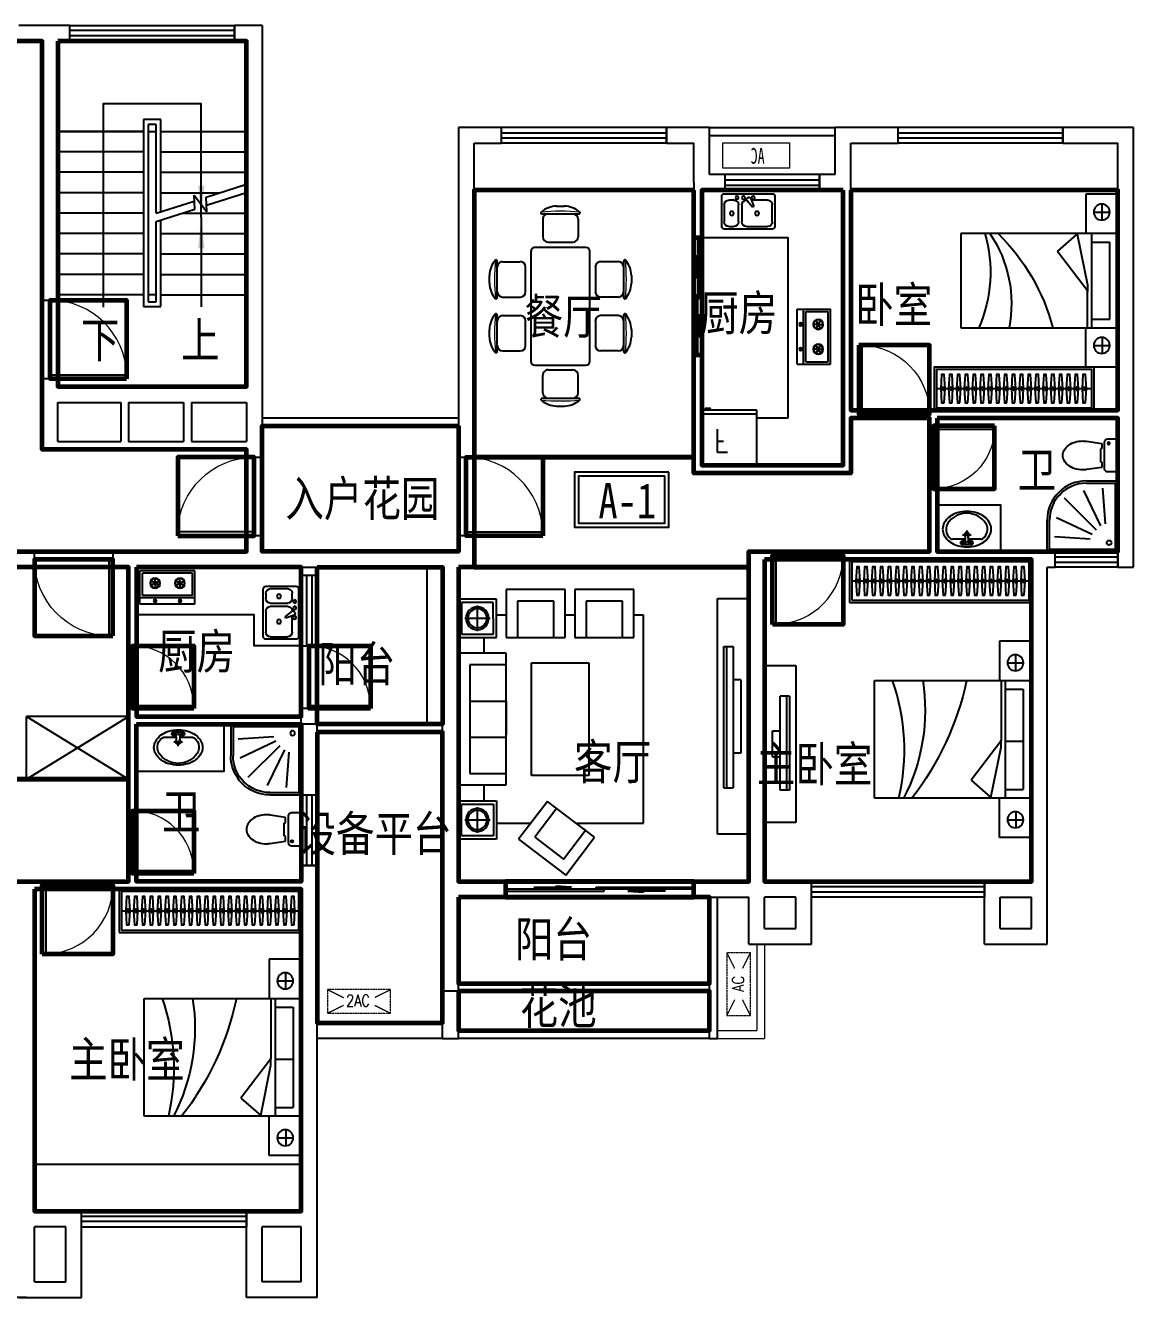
# Model space of a CAD drawing. Extents: x 4814447 to 4843647, y -954808 to -938608.
# Drawn here: x 4829533 to 4843647, y -954808 to -938608 of the extents above; entities that cross this region are included whole.
import ezdxf

# ---------------------------------------------------------------- set-up
doc = ezdxf.new("R2010")
doc.units = 0
doc.header["$MEASUREMENT"] = 0
doc.linetypes.add('DASH', pattern=[0.35, 0.25, -0.1])
doc.linetypes.add('HIDDEN', pattern=[0.375, 0.25, -0.125])
doc.layers.get('0').update_dxf_attribs({"linetype": 'CONTINUOUS'})
for name, color, linetype in [('BALCONY', 153, 'CONTINUOUS'), ('F1', 8, 'CONTINUOUS'), ('FURNITURE', 8, 'CONTINUOUS'), ('Furniture(家具)', 8, 'CONTINUOUS'), ('LINE', 21, 'CONTINUOUS'), ('LVTRY', 187, 'CONTINUOUS'), ('RAIL', 163, 'CONTINUOUS'), ('STAIR', 3, 'CONTINUOUS'), ('TEXT_文字_', 7, 'CONTINUOUS'), ('WALL', 2, 'CONTINUOUS'), ('wc', 8, 'CONTINUOUS'), ('WINDOW', 4, 'CONTINUOUS'), ('户型编号', 7, 'CONTINUOUS')]:
    doc.layers.add(name, color=color, linetype=linetype)
for name, color, linetype, lineweight in [('GT_卧室', 1, 'CONTINUOUS', 60), ('GT_卫生间', 5, 'CONTINUOUS', 60), ('GT_厨房', 4, 'CONTINUOUS', 60), ('GT_客厅', 2, 'CONTINUOUS', 60), ('GT_楼梯', 130, 'CONTINUOUS', 60), ('GT_花园', 74, 'CONTINUOUS', 60), ('GT_过道', 30, 'CONTINUOUS', 60), ('GT_门', 245, 'CONTINUOUS', 60), ('GT_阳台', 6, 'CONTINUOUS', 60), ('GT_餐厅', 3, 'CONTINUOUS', 60), ('K_EQUPMENT_W', 6, 'CONTINUOUS', 9)]:
    doc.layers.add(name, color=color, linetype=linetype, lineweight=lineweight)
doc.styles.add('_HZTXT', font='txt.shx', dxfattribs={"width": 0.8, "bigfont": 'HZTXT.shx'})
doc.styles.add('_ZBHZ', font='simhei.ttf', dxfattribs={"width": 0.8})

# ---------------------------------------------------------------- blocks, each defined once
blk = doc.blocks.new('_ARROW')
blk.add_solid([(0, 0), (-1, 0.1), (-1, -0.1)])
blk = doc.blocks.new('$PLAN$00001563')
for p, q in [((1250, 0), (-1250, 0)), ((-1250, 0), (-1250, -409)), ((-750, 0), (-750, -2000)), ((750, -2000), (750, 0)), ((1250, 0), (1250, -409)), ((-1023, -305), (-1023, -102)), ((639, -104), (-639, -104)), ((-639, -333), (-639, -104)), ((-22, -333), (-22, -104)), ((639, -333), (639, -104)), ((975, -305), (975, -102)), ((-920, -199), (-1125, -199)), ((873, -199), (1077, -199)), ((-1250, -409), (-750, -409)), ((750, -333), (-750, -333)), ((-740, -516), (-98, -388)), ((-18, -388), (-521, -770)), ((-98, -388), (-11, -388)), ((750, -388), (-18, -388)), ((1250, -409), (750, -409)), ((-521, -770), (-740, -516)), ((-750, -2000), (750, -2000))]:
    blk.add_line(p, q)
for centre in [(-1023, -205), (975, -205)]:
    blk.add_circle(centre, 102)
for centre, radius, start, end in [((1524, -4452), 3707, 102.0578, 127.8384), ((368, -3767), 2412, 80.8909, 117.5798), ((-135, -4317), 2694, 70.8175, 103.1624)]:
    blk.add_arc(centre, radius, start, end)
blk = doc.blocks.new('淋浴2')
for p, q in [((-900, -400), (-900, 0)), ((0, 0), (-900, 0)), ((0, -900), (0, 0)), ((-870, -400), (-870, -30)), ((-30, -30), (-870, -30)), ((-353, -159), (-805, -193)), ((-30, -870), (-30, -30)), ((-326, -216), (-778, -435)), ((-274, -273), (-679, -680)), ((-216, -326), (-431, -780)), ((-158, -352), (-189, -805)), ((-30, -870), (-400, -870)), ((0, -900), (-400, -900))]:
    blk.add_line(p, q)
blk.add_circle((-112, -112), 30)
for radius in [500, 470]:
    blk.add_arc((-400, -400), radius, 180, 270)
blk = doc.blocks.new('*U28')
for p, q in [((128, 210), (0, 210)), ((0, 210), (0, -210)), ((168, -170), (168, 170)), ((400, 181), (202, 152)), ((202, 152), (202, 90)), ((202, 90), (220, 82)), ((220, 82), (220, -80)), ((220, -80), (202, -85)), ((202, -85), (202, -152)), ((202, -152), (398, -181)), ((0, -210), (128, -210))]:
    blk.add_line(p, q)
blk.add_circle((118, 154), 14.5)
for centre, radius, start, end in [((128, 170), 40, 360, 90), ((446, -168), 352, 90.2924, 97.7689), ((446, -168), 352, 73.6387, 90.2924), ((470, -85), 266, 54.4566, 73.6387), ((508, -33), 201, 30.1295, 54.4566), ((565, 1), 135, 0.2924, 30.1295), ((565, 1), 135, 330.4554, 0.2924), ((469, 85), 266, 286.9462, 306.1283), ((507, 33), 201, 306.1283, 330.4554), ((128, -170), 40, 270, 360), ((444, 168), 352, 262.5124, 270.2924), ((444, 168), 352, 270.2924, 286.9462)]:
    blk.add_arc(centre, radius, start, end)
blk = doc.blocks.new('$PLAN$00002341')
for p, q in [((-52, 163), (56, 163)), ((-179, 92), (-17, 92)), ((-14, 36), (-54, 36)), ((-52, 110), (-20, 110)), ((-22, 144), (-17, 46)), ((2, -20), (2, 27)), ((58, 36), (18, 36)), ((21, 46), (26, 144)), ((21, 92), (183, 92)), ((24, 110), (56, 110))]:
    blk.add_line(p, q)
for centre, radius in [((-52, 137), 19.4), ((-52, 137), 12.6), ((56, 137), 19.4), ((56, 137), 12.6)]:
    blk.add_circle(centre, radius)
for centre, radius, start, end in [((-30, -139), 323, 106.7409, 125.9862), ((0, -237), 426, 90, 106.7409), ((-52, 137), 26.5, 90, 270), ((0, -237), 426, 73.2591, 90), ((56, 137), 26.5, 270, 90), ((30, -139), 323, 54.0138, 73.2591), ((-144, -37), 166, 150.2994, 180), ((-75, -77), 246, 125.9862, 150.2994), ((-114, -35), 148, 125.2171, 225.4044), ((-179, 57), 35.1, 90, 125.2171), ((2, 36), 30.9, 129.8713, 50.1287), ((2, 126), 29.9, 37.4402, 142.5598), ((2, 46), 19.1, 180, 0), ((2, 36), 19.3, 163.9274, 16.0726), ((183, 57), 35.1, 54.7829, 90), ((118, -35), 148, 314.5956, 54.7829), ((75, -77), 246, 29.7006, 54.0138), ((144, -37), 166, 0, 29.7006), ((-144, -37), 166, 180, 209.7006), ((-75, 3), 246, 209.7006, 234.0138), ((6, 59), 300, 221.743, 269.243), ((-2, 59), 300, 270.757, 318.257), ((75, 3), 246, 305.9862, 330.2994), ((144, -37), 166, 330.2994, 0), ((-30, 65), 323, 234.0138, 253.2591), ((0, 164), 426, 253.2591, 270), ((0, 164), 426, 270, 286.7409), ((30, 65), 323, 286.7409, 305.9862)]:
    blk.add_arc(centre, radius, start, end)
for p in [(2, 126, 0), (2, 36, 0)]:
    blk.add_point(p)
blk = doc.blocks.new('A$C20217E62')
at = {"layer": 'F1'}
for p, q in [((0, 419), (0, 31)), ((644, 450), (31, 450)), ((92, 368), (298, 368)), ((306, 391), (267, 287)), ((285, 277), (355, 363)), ((335, 402), (350, 393)), ((522, 368), (583, 368)), ((675, 31), (675, 419)), ((31, 92), (31, 307)), ((267, 287), (285, 277)), ((419, 307), (419, 92)), ((460, 92), (460, 307)), ((644, 307), (644, 92)), ((31, 0), (644, 0)), ((358, 31), (92, 31)), ((583, 31), (522, 31))]:
    blk.add_line(p, q, dxfattribs=at)
for centre, radius in [((276, 399), 20.5), ((399, 399), 20.5), ((481, 399), 20.5), ((225, 199), 25.6), ((547, 199), 25.6)]:
    blk.add_circle(centre, radius, dxfattribs=at)
for centre, radius, start, end in [((31, 419), 30.7, 90, 180), ((92, 307), 61.4, 90, 180), ((325, 384), 20.5, 60, 159.4623), ((340, 376), 20.5, 320.5377, 60), ((358, 307), 61.4, 360, 90), ((522, 307), 61.4, 90, 180), ((583, 307), 61.4, 360, 90), ((644, 419), 30.7, 360, 90), ((31, 31), 30.7, 180, 270), ((92, 92), 61.4, 180, 270), ((358, 92), 61.4, 270, 360), ((522, 92), 61.4, 180, 270), ((583, 92), 61.4, 270, 360), ((644, 31), 30.7, 270, 360)]:
    blk.add_arc(centre, radius, start, end, dxfattribs=at)
blk = doc.blocks.new('A$C70047E59')
at = {"layer": 'wc'}
for p, q in [((0, 700), (0, 0)), ((0, 700), (424, 700)), ((80, 700), (80, 0)), ((110, 670), (110, 30)), ((110, 670), (394, 670)), ((394, 670), (394, 30)), ((424, 700), (424, 0)), ((249, 508), (196, 508)), ((258, 524), (232, 570)), ((258, 491), (232, 445)), ((277, 524), (304, 570)), ((277, 491), (304, 445)), ((287, 508), (340, 508)), ((249, 192), (196, 192)), ((258, 209), (232, 255)), ((258, 176), (232, 130)), ((277, 209), (304, 255)), ((277, 176), (304, 130)), ((287, 192), (340, 192)), ((0, 0), (424, 0)), ((110, 30), (394, 30))]:
    blk.add_line(p, q, dxfattribs=at)
for centre, radius in [((44, 508), 18.8), ((44, 508), 13.8), ((268, 508), 63.8), ((268, 508), 58.8), ((268, 508), 18.8), ((268, 508), 13.8), ((44, 192), 18.8), ((44, 192), 13.8), ((268, 192), 63.8), ((268, 192), 58.8), ((268, 192), 18.8), ((268, 192), 13.8)]:
    blk.add_circle(centre, radius, dxfattribs=at)
blk = doc.blocks.new('HYU')
for p, q in [((137720, -185365), (137332, -185874)), ((138351, -185846), (137720, -185365)), ((137749, -185581), (137454, -185967)), ((138136, -185875), (137749, -185581)), ((137963, -186355), (138351, -185846)), ((137332, -185874), (137963, -186355)), ((137454, -185967), (137479, -185986)), ((137841, -186262), (138136, -185875)), ((138520, -186574), (138520, -188340)), ((139159, -186574), (138520, -186574)), ((139160, -188340), (139159, -186574)), ((139006, -186728), (138520, -186728)), ((139006, -188186), (139006, -186728)), ((138520, -187700), (138520, -187245)), ((138520, -188186), (139006, -188186)), ((138520, -188340), (139160, -188340)), ((137599, -188553), (136806, -188553)), ((136806, -188553), (136806, -189193)), ((136959, -188553), (136959, -189039)), ((137445, -188553), (137415, -188553)), ((137445, -189039), (137445, -188553)), ((137599, -189193), (137599, -188553)), ((138520, -188553), (137727, -188553)), ((137727, -188553), (137727, -189193)), ((137880, -188553), (137880, -189039)), ((138366, -188553), (138336, -188553)), ((138366, -189039), (138366, -188553)), ((138520, -189193), (138520, -188553)), ((136959, -189039), (137445, -189039)), ((137880, -189039), (138366, -189039)), ((136806, -189193), (137599, -189193)), ((137727, -189193), (138520, -189193))]:
    blk.add_line(p, q)
at = {"linetype": 'ByBlock'}
for p, q in [((138648, -185849), (139159, -185849)), ((138648, -186361), (138648, -185849)), ((139159, -185849), (139159, -186361)), ((138690, -185892), (139117, -185892)), ((138690, -186318), (138690, -185892)), ((138904, -185935), (138904, -186276)), ((139117, -185892), (139117, -186318)), ((136678, -186063), (136678, -188852)), ((137579, -186063), (136678, -186063)), ((138648, -186063), (138185, -186064)), ((139074, -186105), (138733, -186105)), ((139159, -186361), (138648, -186361)), ((139117, -186318), (138690, -186318)), ((138818, -186574), (138818, -186361)), ((137411, -186702), (138179, -186702)), ((137411, -188212), (137411, -186702)), ((138179, -186702), (138179, -188212)), ((139006, -187214), (138520, -187214)), ((139006, -187700), (138520, -187700)), ((138179, -188212), (137411, -188212)), ((138818, -188553), (138818, -188340)), ((138648, -188553), (138648, -189065)), ((139160, -188553), (138648, -188553)), ((138690, -188596), (138691, -189022)), ((139117, -188596), (138690, -188596)), ((139117, -189022), (139117, -188596)), ((139160, -189065), (139160, -188553)), ((138904, -188638), (138904, -188979)), ((136678, -188852), (136806, -188852)), ((137599, -188852), (137727, -188852)), ((138520, -188851), (138648, -188851)), ((139074, -188809), (138733, -188809)), ((138648, -189065), (139160, -189065)), ((138691, -189022), (139117, -189022))]:
    blk.add_line(p, q, dxfattribs=at)
at = {"linetype": 'ByBlock', "extrusion": (0, 0, -1)}
for centre, major_axis, start_param, end_param in [((138904, -186105), (-10, 153), -1.508582, 4.774603), ((138904, -186105), (-14, 127), -1.464910568844046, 4.818274738335539), ((138904, -188809), (-16, 153), -1.464919, 4.818266), ((138904, -188809), (-13, 127), -1.465821, 4.817364)]:
    blk.add_ellipse(centre, major_axis=major_axis, ratio=1, start_param=start_param, end_param=end_param, dxfattribs=at)
blk = doc.blocks.new('A$C4D107291')
for p, q in [((0, 0), (0, 2200)), ((0, 2200), (409, 2200)), ((409, 2200), (409, 1700)), ((305, 1973), (102, 1973)), ((199, 1871), (199, 2075)), ((0, 1700), (2000, 1700)), ((333, 500), (333, 1700)), ((516, 1690), (388, 1048)), ((770, 1471), (516, 1690)), ((2000, 1700), (2000, 500)), ((104, 611), (104, 1590)), ((333, 1590), (104, 1590)), ((388, 968), (770, 1471)), ((388, 1048), (388, 961)), ((388, 500), (388, 968)), ((2000, 500), (0, 500)), ((333, 611), (104, 611)), ((409, 0), (409, 500)), ((199, 378), (199, 173)), ((305, 275), (102, 275)), ((0, 0), (409, 0))]:
    blk.add_line(p, q)
for centre in [(205, 1973), (205, 275)]:
    blk.add_circle(centre, 102)
for centre, radius, start, end in [((3363, -172), 2623, 134.4837, 165.1561), ((2942, 808), 1587, 145.8422, 191.1759), ((3368, 1207), 1745, 163.6318, 203.8909)]:
    blk.add_arc(centre, radius, start, end)
blk = doc.blocks.new('空调室外机2')
at = {"ltscale": 0.5}
blk.add_lwpolyline([(0, 0), (850, 0), (850, 320), (0, 320)], close=True, dxfattribs=at)
at = {"ltscale": 0.5, "style": '_ZBHZ', "width": 0.65}
blk.add_text('AC', height=200, dxfattribs=at).set_placement((319, 55))
blk = doc.blocks.new('*U27')
for p, q in [((-300, 0), (-300, -700)), ((400, 0), (-300, 0)), ((400, 0), (400, -700)), ((30, -162), (-98, -162)), ((-98, -162), (-98, -457)), ((-21, -303), (-98, -303)), ((400, -650), (-300, -650)), ((400, -700), (-300, -700)), ((-258, -700), (-258, -720)), ((-187, -720), (-258, -720)), ((-187, -700), (-187, -720))]:
    blk.add_line(p, q)
blk = doc.blocks.new('ewrew')
at = {"layer": 'FURNITURE'}
for p, q in [((-52631, 97939), (-53031, 97939)), ((-53031, 97939), (-53031, 94936)), ((-52631, 94936), (-52631, 97939)), ((-52748, 97329), (-52748, 95526)), ((-53031, 94936), (-52631, 94936))]:
    blk.add_line(p, q, dxfattribs=at)
at = {"layer": 'FURNITURE', "ltscale": 30}
for p, q in [((-52713, 97329), (-52833, 97329)), ((-52833, 97328), (-52833, 95526)), ((-52713, 95526), (-52713, 97329)), ((-52931, 96904), (-52931, 95971)), ((-52931, 96904), (-52833, 96904)), ((-52931, 95971), (-52833, 95971)), ((-52713, 95526), (-52833, 95526))]:
    blk.add_line(p, q, dxfattribs=at)
blk = doc.blocks.new('jj2')
at = {"ltscale": 0.5}
for p, q in [((62, 1304), (-37, 1304)), ((243, 1204), (-217, 1204)), ((-212, 1136), (-212, 911)), ((238, 1136), (238, 911)), ((170, 844), (-145, 844)), ((-362, 734), (-362, -666)), ((338, 784), (-312, 784)), ((388, -666), (388, 734)), ((-792, 148), (-792, 608)), ((-724, 603), (-499, 603)), ((-432, 220), (-432, 535)), ((457, 535), (457, 220)), ((749, 603), (524, 603)), ((817, 608), (817, 148)), ((-892, 328), (-892, 427)), ((917, 427), (917, 328)), ((-724, 153), (-499, 153)), ((749, 153), (524, 153)), ((-792, -539), (-792, -79)), ((-724, -84), (-499, -84)), ((-432, -467), (-432, -152)), ((457, -152), (457, -467)), ((749, -84), (524, -84)), ((817, -79), (817, -539)), ((-892, -359), (-892, -260)), ((917, -260), (917, -359)), ((-724, -534), (-499, -534)), ((749, -534), (524, -534)), ((-312, -716), (338, -716)), ((170, -782), (-145, -782)), ((-212, -1075), (-212, -850)), ((238, -1075), (238, -850)), ((243, -1142), (-217, -1142)), ((62, -1242), (-37, -1242))]:
    blk.add_line(p, q, dxfattribs=at)
for centre, radius, start, end in [((-27, 988), 316, 91.7651, 130.7265), ((52, 988), 316, 49.2735, 88.2349), ((-227, 1220), 10, 130.7265, 202.67), ((-217, 1224), 20, 202.67, 270), ((-145, 1136), 67.5, 90, 180), ((170, 1136), 67.5, 0, 90), ((243, 1224), 20, 270, 337.33), ((252, 1220), 10, 337.33, 49.2735), ((-145, 911), 67.5, 180, 270), ((170, 911), 67.5, 270, 0), ((-312, 734), 50, 90, 180), ((338, 734), 50, 0, 90), ((-576, 417), 316, 139.2735, 178.2349), ((-808, 617), 10, 67.33, 139.2735), ((-812, 608), 20, 0, 67.33), ((-724, 535), 67.5, 90, 180), ((-499, 535), 67.5, 0, 90), ((524, 535), 67.5, 90, 180), ((749, 535), 67.5, 0, 90), ((837, 608), 20, 112.67, 180), ((833, 617), 10, 40.7265, 112.67), ((601, 417), 316, 1.7651, 40.7265), ((-576, 338), 316, 181.7651, 220.7265), ((601, 338), 316, 319.2735, 358.2349), ((-724, 220), 67.5, 180, 270), ((-499, 220), 67.5, 270, 0), ((524, 220), 67.5, 180, 270), ((749, 220), 67.5, 270, 0), ((-808, 138), 10, 220.7265, 292.67), ((-812, 148), 20, 292.67, 0), ((837, 148), 20, 180, 247.33), ((833, 138), 10, 247.33, 319.2735), ((-576, -269), 316, 139.2735, 178.2349), ((-808, -70), 10, 67.33, 139.2735), ((-812, -79), 20, 0, 67.33), ((-724, -152), 67.5, 90, 180), ((-499, -152), 67.5, 0, 90), ((524, -152), 67.5, 90, 180), ((749, -152), 67.5, 0, 90), ((837, -79), 20, 112.67, 180), ((833, -70), 10, 40.7265, 112.67), ((601, -269), 316, 1.7651, 40.7265), ((-576, -349), 316, 181.7651, 220.7265), ((-724, -467), 67.5, 180, 270), ((-499, -467), 67.5, 270, 0), ((524, -467), 67.5, 180, 270), ((749, -467), 67.5, 270, 0), ((601, -349), 316, 319.2735, 358.2349), ((-808, -549), 10, 220.7265, 292.67), ((-812, -539), 20, 292.67, 0), ((837, -539), 20, 180, 247.33), ((833, -549), 10, 247.33, 319.2735), ((-312, -666), 50, 180, 270), ((-145, -850), 67.5, 90, 180), ((170, -850), 67.5, 0, 90), ((338, -666), 50, 270, 0), ((-145, -1075), 67.5, 180, 270), ((170, -1075), 67.5, 270, 0), ((-227, -1158), 10, 157.33, 229.2735), ((-217, -1162), 20, 90, 157.33), ((-27, -927), 316, 229.2735, 268.2349), ((52, -927), 316, 271.7651, 310.7265), ((243, -1162), 20, 22.67, 90), ((252, -1158), 10, 310.7265, 22.67)]:
    blk.add_arc(centre, radius, start, end, dxfattribs=at)
at = {"lineweight": 13, "ltscale": 0.5}
for centre, start, end in [((13, -1474), 84.8023, 95.1977), ((1886, 378), 174.8023, 185.1977), ((-1861, 378), 354.8023, 5.1977), ((1886, -309), 174.8023, 185.1977), ((-1861, -309), 354.8023, 5.1977), ((13, 1536), 264.8023, 275.1977)]:
    blk.add_arc(centre, 2713, start, end, dxfattribs=at)
blk = doc.blocks.new('*U23')
blk.add_line((-970, -275), (1008, -275))
for points in [[(-1000, 0), (1038, 0), (1038, -550), (-1000, -550)], [(-970, -30), (1008, -30), (1008, -520), (-970, -520)]]:
    blk.add_lwpolyline(points, close=True)
at = {"elevation": 0}
for points in [[(-874, -95), (-862, -275), (-874, -455), (-906, -455), (-918, -275), (-906, -95)], [(-774, -95), (-762, -275), (-774, -455), (-806, -455), (-818, -275), (-806, -95)], [(-674, -95), (-662, -275), (-674, -455), (-706, -455), (-718, -275), (-706, -95)], [(-574, -95), (-562, -275), (-574, -455), (-606, -455), (-618, -275), (-606, -95)], [(-474, -95), (-462, -275), (-474, -455), (-506, -455), (-518, -275), (-506, -95)], [(-374, -95), (-362, -275), (-374, -455), (-406, -455), (-418, -275), (-406, -95)], [(-274, -95), (-262, -275), (-274, -455), (-306, -455), (-318, -275), (-306, -95)], [(-174, -95), (-162, -275), (-174, -455), (-206, -455), (-218, -275), (-206, -95)], [(-74, -95), (-62, -275), (-74, -455), (-106, -455), (-118, -275), (-106, -95)], [(26, -95), (38, -275), (26, -455), (-6, -455), (-18, -275), (-6, -95)], [(126, -95), (138, -275), (126, -455), (94, -455), (82, -275), (94, -95)], [(226, -95), (238, -275), (226, -455), (194, -455), (182, -275), (194, -95)], [(326, -95), (338, -275), (326, -455), (294, -455), (282, -275), (294, -95)], [(426, -95), (438, -275), (426, -455), (394, -455), (382, -275), (394, -95)], [(526, -95), (538, -275), (526, -455), (494, -455), (482, -275), (494, -95)], [(626, -95), (638, -275), (626, -455), (594, -455), (582, -275), (594, -95)], [(726, -95), (738, -275), (726, -455), (694, -455), (682, -275), (694, -95)], [(826, -95), (838, -275), (826, -455), (794, -455), (782, -275), (794, -95)], [(926, -95), (938, -275), (926, -455), (894, -455), (882, -275), (894, -95)]]:
    blk.add_lwpolyline(points, close=True, dxfattribs=at)
at = {"ltscale": 15, "elevation": 0}
for points in [[(-894, -255), (-886, -255), (-886, -295), (-894, -295)], [(-794, -255), (-786, -255), (-786, -295), (-794, -295)], [(-694, -255), (-686, -255), (-686, -295), (-694, -295)], [(-594, -255), (-586, -255), (-586, -295), (-594, -295)], [(-494, -255), (-486, -255), (-486, -295), (-494, -295)], [(-394, -255), (-386, -255), (-386, -295), (-394, -295)], [(-294, -255), (-286, -255), (-286, -295), (-294, -295)], [(-194, -255), (-186, -255), (-186, -295), (-194, -295)], [(-94, -255), (-86, -255), (-86, -295), (-94, -295)], [(6, -255), (14, -255), (14, -295), (6, -295)], [(106, -255), (114, -255), (114, -295), (106, -295)], [(206, -255), (214, -255), (214, -295), (206, -295)], [(306, -255), (314, -255), (314, -295), (306, -295)], [(406, -255), (414, -255), (414, -295), (406, -295)], [(506, -255), (514, -255), (514, -295), (506, -295)], [(606, -255), (614, -255), (614, -295), (606, -295)], [(706, -255), (714, -255), (714, -295), (706, -295)], [(806, -255), (814, -255), (814, -295), (806, -295)], [(906, -255), (914, -255), (914, -295), (906, -295)]]:
    blk.add_lwpolyline(points, close=True, dxfattribs=at)
blk = doc.blocks.new('*U24')
blk.add_line((-970, -275), (1289, -275))
for points in [[(-1000, 0), (1319, 0), (1319, -550), (-1000, -550)], [(-970, -30), (1289, -30), (1289, -520), (-970, -520)]]:
    blk.add_lwpolyline(points, close=True)
at = {"elevation": 0}
for points in [[(-874, -95), (-862, -275), (-874, -455), (-906, -455), (-918, -275), (-906, -95)], [(-774, -95), (-762, -275), (-774, -455), (-806, -455), (-818, -275), (-806, -95)], [(-674, -95), (-662, -275), (-674, -455), (-706, -455), (-718, -275), (-706, -95)], [(-574, -95), (-562, -275), (-574, -455), (-606, -455), (-618, -275), (-606, -95)], [(-474, -95), (-462, -275), (-474, -455), (-506, -455), (-518, -275), (-506, -95)], [(-374, -95), (-362, -275), (-374, -455), (-406, -455), (-418, -275), (-406, -95)], [(-274, -95), (-262, -275), (-274, -455), (-306, -455), (-318, -275), (-306, -95)], [(-174, -95), (-162, -275), (-174, -455), (-206, -455), (-218, -275), (-206, -95)], [(-74, -95), (-62, -275), (-74, -455), (-106, -455), (-118, -275), (-106, -95)], [(26, -95), (38, -275), (26, -455), (-6, -455), (-18, -275), (-6, -95)], [(126, -95), (138, -275), (126, -455), (94, -455), (82, -275), (94, -95)], [(226, -95), (238, -275), (226, -455), (194, -455), (182, -275), (194, -95)], [(326, -95), (338, -275), (326, -455), (294, -455), (282, -275), (294, -95)], [(426, -95), (438, -275), (426, -455), (394, -455), (382, -275), (394, -95)], [(526, -95), (538, -275), (526, -455), (494, -455), (482, -275), (494, -95)], [(626, -95), (638, -275), (626, -455), (594, -455), (582, -275), (594, -95)], [(726, -95), (738, -275), (726, -455), (694, -455), (682, -275), (694, -95)], [(826, -95), (838, -275), (826, -455), (794, -455), (782, -275), (794, -95)], [(926, -95), (938, -275), (926, -455), (894, -455), (882, -275), (894, -95)], [(1026, -95), (1038, -275), (1026, -455), (994, -455), (982, -275), (994, -95)], [(1126, -95), (1138, -275), (1126, -455), (1094, -455), (1082, -275), (1094, -95)], [(1226, -95), (1238, -275), (1226, -455), (1194, -455), (1182, -275), (1194, -95)]]:
    blk.add_lwpolyline(points, close=True, dxfattribs=at)
at = {"ltscale": 15, "elevation": 0}
for points in [[(-894, -255), (-886, -255), (-886, -295), (-894, -295)], [(-794, -255), (-786, -255), (-786, -295), (-794, -295)], [(-694, -255), (-686, -255), (-686, -295), (-694, -295)], [(-594, -255), (-586, -255), (-586, -295), (-594, -295)], [(-494, -255), (-486, -255), (-486, -295), (-494, -295)], [(-394, -255), (-386, -255), (-386, -295), (-394, -295)], [(-294, -255), (-286, -255), (-286, -295), (-294, -295)], [(-194, -255), (-186, -255), (-186, -295), (-194, -295)], [(-94, -255), (-86, -255), (-86, -295), (-94, -295)], [(6, -255), (14, -255), (14, -295), (6, -295)], [(106, -255), (114, -255), (114, -295), (106, -295)], [(206, -255), (214, -255), (214, -295), (206, -295)], [(306, -255), (314, -255), (314, -295), (306, -295)], [(406, -255), (414, -255), (414, -295), (406, -295)], [(506, -255), (514, -255), (514, -295), (506, -295)], [(606, -255), (614, -255), (614, -295), (606, -295)], [(706, -255), (714, -255), (714, -295), (706, -295)], [(806, -255), (814, -255), (814, -295), (806, -295)], [(906, -255), (914, -255), (914, -295), (906, -295)], [(1006, -255), (1014, -255), (1014, -295), (1006, -295)], [(1106, -255), (1114, -255), (1114, -295), (1106, -295)], [(1206, -255), (1214, -255), (1214, -295), (1206, -295)]]:
    blk.add_lwpolyline(points, close=True, dxfattribs=at)
blk = doc.blocks.new('电视2')
at = {"layer": 'Furniture(家具)'}
for p, q in [((0, -400), (0, 0)), ((0, 0), (2000, 0)), ((1590, -116), (390, -116)), ((2000, 0), (2000, -400)), ((2000, -400), (0, -400))]:
    blk.add_line(p, q, dxfattribs=at)
at = {"layer": 'Furniture(家具)', "ltscale": 30}
for p, q in [((390, -82), (390, -202)), ((390, -82), (1590, -82)), ((1590, -82), (1590, -202)), ((1590, -202), (390, -202)), ((835, -300), (835, -202)), ((1165, -300), (835, -300)), ((1165, -300), (1165, -202))]:
    blk.add_line(p, q, dxfattribs=at)
blk = doc.blocks.new('A$C6669005D')
at = {"layer": 'K_EQUPMENT_W', "linetype": 'HIDDEN'}
for p, q in [((235, 89, 0), (402, 237, 0)), ((-370, 30, 0), (-151, -15, 0)), ((-293, -260, 0), (-125, -111, 0)), ((261, -8, 0), (480, -53, 0))]:
    blk.add_line(p, q, dxfattribs=at)
at = {"layer": 'K_EQUPMENT_W', "linetype": 'DASH', "extrusion": (-4.96878e-09, 3.63316e-09, 1)}
blk.add_lwpolyline([(402, 237), (480, -53), (-293, -260), (-370, 30)], close=True, dxfattribs=at)
at = {"layer": 'K_EQUPMENT_W', "style": '_HZTXT', "text_generation_flag": 4, "width": 0.8}
blk.add_text('AC', height=150, rotation=14.9223, dxfattribs=at).set_placement((-54, 28, 0))
blk = doc.blocks.new('A$C31923FBC')
at = {"layer": 'K_EQUPMENT_W', "linetype": 'HIDDEN'}
for p, q in [((0, 300), (200, 200, 0)), ((600, 200, 0), (800, 300, 0)), ((0, 0), (200, 100, 0)), ((600, 100, 0), (800, 0, 0))]:
    blk.add_line(p, q, dxfattribs=at)
at = {"layer": 'K_EQUPMENT_W', "linetype": 'DASH'}
blk.add_lwpolyline([(800, 0), (800, 300), (0, 300), (0, 0)], close=True, dxfattribs=at)
at = {"layer": 'K_EQUPMENT_W', "style": '_HZTXT', "width": 0.8}
blk.add_text('2AC', height=150, rotation=0.079, dxfattribs=at).set_placement((235, 84, 0))
blk = doc.blocks.new('$TCHSYS$WIN2D')
for p, q in [((-0.5, 0.5), (0.5, 0.5)), ((-0.5, 0.5), (-0.5, -0.5)), ((0.5, 0.5), (0.5, -0.5)), ((0.5, 0.1667), (-0.5, 0.1667)), ((0.5, -0.1667), (-0.5, -0.1667)), ((-0.5, -0.5), (0.5, -0.5))]:
    blk.add_line(p, q)
blk = doc.blocks.new('$DorLib2D$00000131')
at = {"color": 0, "linetype": 'Continuous'}
for p, q in [((0.15, 0.125), (0.2319, 0.1973)), ((0.2319, 0.1973), (0.2319, 0.125)), ((-0.5, 0.125), (-0.5, 0)), ((0.0192, 0.125), (-0.5, 0.125)), ((0.0192, 0), (0.0192, 0.125)), ((0.35, 0.125), (0.15, 0.125)), ((-0.5, 0), (0.0192, 0)), ((-0.024, 0), (0.5, 0)), ((-0.024, -0.125), (-0.024, 0)), ((0.5, 0), (0.5, -0.125)), ((-0.35, -0.125), (-0.15, -0.125)), ((-0.2319, -0.1973), (-0.2319, -0.125)), ((-0.15, -0.125), (-0.2319, -0.1973)), ((0.5, -0.125), (-0.024, -0.125))]:
    blk.add_line(p, q, dxfattribs=at)
blk = doc.blocks.new('$DorLib2D$00000001')
for p, q in [((0.45, 0.975), (0.5, 0.975)), ((0.45, 0), (0.45, 0.975)), ((0.5, 0), (0.5, 0.975)), ((0.5, 0), (0.45, 0))]:
    blk.add_line(p, q)
at = {"lineweight": 13}
blk.add_arc((0.475, 0), 0.975, 91.4693, 180, dxfattribs=at)

msp = doc.modelspace()

# ---------------------------------------------------------------- linework, layer by layer
at = {"layer": 'BALCONY', "linetype": 'ByBlock'}
for p, q in [((4838247, -939908), (4839847, -939908)), ((4838247, -940008), (4839847, -940008)), ((4834847, -947508), (4833247, -947508)), ((4834847, -947608), (4833247, -947608))]:
    msp.add_line(p, q, dxfattribs=at)
at = {"layer": 'BALCONY'}
for points in [[(4835047, -943608), (4832547, -943608)], [(4835047, -943708), (4832547, -943708)]]:
    msp.add_lwpolyline(points, dxfattribs=at)
msp.add_lwpolyline([(4835047, -943708), (4832547, -943708), (4832547, -945308), (4835047, -945308)], close=True, dxfattribs=at)
at = {"layer": 'BALCONY', "linetype": 'ByBlock'}
for points in [[(4838247, -950908), (4834847, -950908), (4834847, -949708)], [(4838247, -950808), (4835047, -950808), (4835047, -949708)], [(4838247, -951408), (4835047, -951408), (4835047, -951408)], [(4838247, -951508), (4835047, -951508), (4835047, -951508)], [(4829547, -954808), (4829547, -954808), (4826347, -954808)]]:
    msp.add_lwpolyline(points, dxfattribs=at)
at = {"layer": 'FURNITURE'}
for p, q in [((4829547, -948208), (4829547, -947408)), ((4830847, -947408), (4829547, -947408)), ((4829547, -947408), (4830847, -948208)), ((4829547, -948208), (4830847, -947408)), ((4830847, -948208), (4829547, -948208))]:
    msp.add_line(p, q, dxfattribs=at)
msp.add_lwpolyline([(4833047, -945508), (4834647, -945508), (4834647, -947508), (4833047, -947508)], close=True, dxfattribs=at)
at = {"layer": 'GT_卧室'}
for points in [[(4840047, -940708), (4840047, -943508), (4843447, -943508), (4843447, -940708), (4840047, -940708)], [(4838947, -945408), (4838947, -949508), (4842347, -949508), (4842347, -945408), (4838947, -945408)], [(4829647, -949608), (4829647, -953708), (4833047, -953708), (4833047, -949608), (4829647, -949608)]]:
    msp.add_lwpolyline(points, dxfattribs=at)
at = {"layer": 'GT_卫生间'}
for points in [[(4841147, -943608), (4841147, -945308), (4843447, -945308), (4843447, -943608), (4841147, -943608)], [(4830947, -947508), (4833047, -947508), (4833047, -949508), (4830947, -949508), (4830947, -947508)]]:
    msp.add_lwpolyline(points, dxfattribs=at)
at = {"layer": 'GT_厨房'}
for points in [[(4839947, -940708), (4838147, -940708), (4838147, -944208), (4839947, -944208), (4839947, -940708)], [(4830947, -945508), (4830947, -947408), (4833047, -947408), (4833047, -945508), (4830947, -945508)]]:
    msp.add_lwpolyline(points, dxfattribs=at)
at = {"layer": 'GT_客厅'}
msp.add_lwpolyline([(4835047, -945508), (4835047, -949508), (4838747, -949508), (4838747, -945508), (4835047, -945508)], dxfattribs=at)
at = {"layer": 'GT_楼梯'}
msp.add_lwpolyline([(4829947, -938808), (4829947, -943208), (4832347, -943208), (4832347, -938808), (4829947, -938808)], dxfattribs=at)
at = {"layer": 'GT_花园'}
for points in [[(4835047, -943708), (4835047, -945308), (4832547, -945308), (4832547, -943708), (4835047, -943708)], [(4835047, -950908), (4835047, -951408), (4838247, -951408), (4838247, -950908), (4835047, -950908)]]:
    msp.add_lwpolyline(points, dxfattribs=at)
at = {"layer": 'GT_过道'}
for points in [[(4827947, -938808), (4827947, -944008), (4825747, -944008), (4825747, -945308), (4832347, -945308), (4832347, -944008), (4829747, -944008), (4829747, -938808), (4827947, -938808)], [(4835247, -944108), (4835247, -945508), (4838747, -945508), (4838747, -945308), (4841047, -945308), (4841047, -943608), (4840047, -943608), (4840047, -944308), (4838047, -944308), (4838047, -944108), (4835247, -944108)], [(4825747, -948208), (4825747, -949508), (4830847, -949508), (4830847, -948208), (4825747, -948208)]]:
    msp.add_lwpolyline(points, dxfattribs=at)
at = {"layer": 'GT_门'}
for points in [[(4838047, -941308), (4838147, -941308), (4838147, -942808), (4838047, -942808), (4838047, -941308)], [(4830822, -943108), (4829847, -943108), (4829847, -942108), (4830822, -942108), (4830822, -943108)], [(4840147, -942681), (4840147, -943558), (4841047, -943558), (4841047, -942681), (4840147, -942681)], [(4841877, -943708), (4841097, -943708), (4841097, -944508), (4841877, -944508), (4841877, -943708)], [(4831472, -945108), (4832447, -945108), (4832447, -944108), (4831472, -944108), (4831472, -945108)], [(4836122, -945108), (4835147, -945108), (4835147, -944108), (4836122, -944108), (4836122, -945108)], [(4830647, -946383), (4830647, -945408), (4829647, -945408), (4829647, -946383), (4830647, -946383)], [(4839047, -946236), (4839047, -945358), (4839947, -945358), (4839947, -946236), (4839047, -946236)], [(4831677, -947308), (4830897, -947308), (4830897, -946508), (4831677, -946508), (4831677, -947308)], [(4833927, -947308), (4833147, -947308), (4833147, -946508), (4833927, -946508), (4833927, -947308)], [(4831677, -949408), (4830897, -949408), (4830897, -948608), (4831677, -948608), (4831677, -949408)], [(4829747, -950436), (4829747, -949558), (4830647, -949558), (4830647, -950436), (4829747, -950436)], [(4835647, -949508), (4835647, -949708), (4838047, -949708), (4838047, -949508), (4835647, -949508)]]:
    msp.add_lwpolyline(points, dxfattribs=at)
at = {"layer": 'GT_阳台'}
for points in [[(4833247, -945508), (4834847, -945508), (4834847, -947508), (4833247, -947508), (4833247, -945508)], [(4833247, -947608), (4833247, -951308), (4834847, -951308), (4834847, -947608), (4833247, -947608)], [(4835047, -949708), (4835047, -950808), (4838247, -950808), (4838247, -949708), (4835047, -949708)]]:
    msp.add_lwpolyline(points, dxfattribs=at)
at = {"layer": 'GT_餐厅'}
for points in [[(4838047, -940708), (4835247, -940708), (4835247, -944108), (4838047, -944108), (4838047, -940708)], [(4826347, -945508), (4826347, -948208), (4830847, -948208), (4830847, -945508), (4826347, -945508)]]:
    msp.add_lwpolyline(points, dxfattribs=at)
at = {"layer": 'K_EQUPMENT_W'}
for p, q in [((4838847, -950308), (4838847, -951408)), ((4838947, -950308), (4838947, -951508)), ((4838347, -951408), (4838847, -951408)), ((4838347, -951408), (4838847, -951408)), ((4838347, -951508), (4838947, -951508))]:
    msp.add_line(p, q, dxfattribs=at)
at = {"layer": 'LINE'}
for p, q in [((4838247, -951508), (4838247, -949708)), ((4838347, -951508), (4838347, -949708)), ((4838247, -951508), (4838347, -951508))]:
    msp.add_line(p, q, dxfattribs=at)
at = {"layer": 'LVTRY'}
for p, q in [((4838147, -941308), (4839247, -941308)), ((4839247, -943608, 0), (4839247, -941308)), ((4839247, -943608), (4838847, -943608, 0)), ((4830947, -946108), (4832447, -946108))]:
    msp.add_line(p, q, dxfattribs=at)
for points in [[(4841957, -945308), (4841957, -944718), (4841147, -944718), (4841147, -945308)], [(4832059, -947508), (4832059, -948108), (4830947, -948108), (4830947, -947508)]]:
    msp.add_lwpolyline(points, close=True, dxfattribs=at)
msp.add_lwpolyline([(4833047, -946508), (4832447, -946508), (4832447, -946108)], dxfattribs=at)
at = {"layer": 'RAIL'}
for p, q in [((4834847, -951308), (4833247, -951308)), ((4834847, -951508), (4833247, -951508))]:
    msp.add_line(p, q, dxfattribs=at)
at = {"layer": 'STAIR'}
for p, q in [((4832347, -938808), (4829947, -938808)), ((4829947, -938808), (4829947, -939958)), ((4832347, -939958), (4832347, -938808)), ((4831257, -939808), (4831037, -939808)), ((4831037, -939808), (4831037, -942188)), ((4831197, -939868), (4831097, -939868)), ((4831097, -939868), (4831097, -942128)), ((4831197, -941001), (4831197, -939868)), ((4831257, -940981), (4831257, -939808)), ((4829947, -939958), (4829947, -942038)), ((4831037, -939958), (4829947, -939958)), ((4829947, -939958), (4831037, -939958)), ((4831097, -939958), (4831097, -942038)), ((4831097, -939958), (4831197, -939958)), ((4831197, -941001), (4831197, -939958)), ((4831257, -939958), (4832347, -939958)), ((4831257, -939958), (4832347, -939958)), ((4832347, -940631), (4832347, -939958)), ((4831037, -940218), (4829947, -940218)), ((4831257, -940218), (4832347, -940218)), ((4831037, -940478), (4829947, -940478)), ((4831257, -940478), (4832347, -940478)), ((4831836, -940795), (4832347, -940631)), ((4831037, -940738), (4829947, -940738)), ((4831197, -941001), (4831684, -940844)), ((4831257, -940738), (4832013, -940738)), ((4831689, -940947), (4831681, -940769)), ((4831681, -940769), (4831845, -940982)), ((4831845, -940982), (4831836, -940795)), ((4831841, -940899), (4832347, -940736)), ((4832340, -940738), (4832347, -940738)), ((4832347, -942038), (4832347, -940736)), ((4831037, -940998), (4829947, -940998)), ((4831197, -941106), (4831689, -940947)), ((4831531, -940998), (4832347, -940998)), ((4831197, -942038), (4831197, -941106)), ((4831197, -942128), (4831197, -941106)), ((4831257, -942188), (4831257, -941086)), ((4831037, -941258), (4829947, -941258)), ((4831257, -941258), (4832347, -941258)), ((4831037, -941518), (4829947, -941518)), ((4831257, -941518), (4832347, -941518)), ((4831037, -941778), (4829947, -941778)), ((4831257, -941778), (4832347, -941778)), ((4831037, -942038), (4829947, -942038)), ((4831037, -942188), (4831257, -942188)), ((4831197, -942038), (4831097, -942038)), ((4831097, -942128), (4831197, -942128)), ((4831257, -942038), (4832347, -942038))]:
    msp.add_line(p, q, dxfattribs=at)
for points in [[(4831772, -941048), (4831772, -939607), (4830522, -939607), (4830522, -942197)], [(4831772, -941048), (4831772, -942190)]]:
    msp.add_lwpolyline(points, dxfattribs=at)
at = {"layer": 'WALL', "linetype": 'ByBlock'}
for p, q in [((4829847, -938608), (4829447, -938608)), ((4830097, -938608), (4829847, -938608)), ((4830097, -938808), (4830097, -938608)), ((4832547, -938608), (4832197, -938608)), ((4832197, -938608), (4832197, -938808)), ((4832547, -938608), (4832547, -943308)), ((4829447, -938808), (4829747, -938808)), ((4829747, -938808), (4829747, -942108)), ((4829947, -938808), (4830097, -938808)), ((4829947, -942108), (4829947, -938808)), ((4832197, -938808), (4832347, -938808)), ((4832347, -938808), (4832347, -943208)), ((4835597, -939908), (4835047, -939908)), ((4835047, -939908), (4835047, -944108)), ((4835597, -940108), (4835597, -939908)), ((4838247, -939908), (4837697, -939908)), ((4837697, -939908), (4837697, -940108)), ((4838247, -940508), (4838247, -939908)), ((4839847, -940508), (4839847, -939908)), ((4840647, -939908), (4839847, -939908)), ((4840647, -940108), (4840647, -939908)), ((4843647, -939908), (4842747, -939908)), ((4842747, -939908), (4842747, -940108)), ((4843647, -943608), (4843647, -939908)), ((4835247, -940108), (4835597, -940108)), ((4835247, -944108), (4835247, -940108)), ((4837697, -940108), (4838047, -940108)), ((4838047, -940608), (4838047, -940108)), ((4840047, -940608), (4840047, -940108)), ((4840047, -940108), (4840647, -940108)), ((4842747, -940108), (4843447, -940108)), ((4843447, -943508), (4843447, -940108)), ((4838447, -940508), (4838247, -940508)), ((4838447, -940708), (4838447, -940508)), ((4839847, -940508), (4839647, -940508)), ((4839647, -940508), (4839647, -940708)), ((4838047, -940608), (4838047, -941308)), ((4838147, -941308), (4838147, -940708)), ((4838147, -940708), (4838447, -940708)), ((4839647, -940708), (4839947, -940708)), ((4839947, -943608), (4839947, -940708)), ((4840047, -943508), (4840047, -940608)), ((4838047, -941308), (4838147, -941308)), ((4829747, -942108), (4829947, -942108)), ((4838147, -942808), (4838047, -942808)), ((4838047, -942808), (4838047, -944308)), ((4838147, -944208), (4838147, -942808)), ((4829947, -943108), (4829747, -943108)), ((4829747, -943108), (4829747, -943308)), ((4829947, -943208), (4829947, -943108)), ((4829747, -944008), (4829747, -943308)), ((4829947, -943208), (4830847, -943208)), ((4830847, -943208), (4831647, -943208)), ((4831647, -943208), (4832347, -943208)), ((4832547, -943308), (4832547, -943908)), ((4829947, -943908), (4829947, -943408)), ((4829947, -943408), (4830747, -943408)), ((4830747, -943408), (4830747, -943908)), ((4830847, -943408), (4830847, -943908)), ((4830847, -943408), (4831547, -943408)), ((4831547, -943408), (4831547, -943908)), ((4831647, -943408), (4831647, -943908)), ((4831647, -943408), (4832347, -943408)), ((4832347, -943408), (4832347, -943908)), ((4839947, -944208), (4839947, -943608)), ((4840147, -943508), (4840047, -943508)), ((4840047, -943608), (4840147, -943608)), ((4840047, -944308), (4840047, -943608)), ((4840147, -943608), (4840147, -943508)), ((4841047, -943608), (4841047, -943508)), ((4841047, -943508), (4843447, -943508)), ((4841047, -943608), (4841047, -943708)), ((4841147, -943708), (4841147, -943608)), ((4841147, -943608), (4843447, -943608)), ((4843447, -945308), (4843447, -943608)), ((4843647, -945508), (4843647, -943608)), ((4841047, -943708), (4841147, -943708)), ((4829947, -943908), (4830747, -943908)), ((4830847, -943908), (4831547, -943908)), ((4831647, -943908), (4832347, -943908)), ((4832547, -944108), (4832547, -943908)), ((4829747, -944008), (4830847, -944008)), ((4830847, -944008), (4831647, -944008)), ((4831647, -944008), (4832347, -944008)), ((4832347, -944008), (4832347, -944108)), ((4832347, -944108), (4832547, -944108)), ((4835047, -944108), (4835247, -944108)), ((4838147, -944208), (4839947, -944208)), ((4838047, -944308), (4840047, -944308)), ((4841147, -944508), (4841047, -944508)), ((4841047, -944508), (4841047, -945308)), ((4841147, -945308), (4841147, -944508)), ((4832547, -945108), (4832347, -945108)), ((4832347, -945108), (4832347, -945308)), ((4832547, -945308), (4832547, -945108)), ((4835247, -945108), (4835047, -945108)), ((4835047, -945108), (4835047, -945308)), ((4835247, -945508), (4835247, -945108)), ((4829647, -945308), (4826247, -945308)), ((4829647, -945508), (4829647, -945308)), ((4830947, -945308), (4830647, -945308)), ((4830647, -945308), (4830647, -945508)), ((4832347, -945308), (4830947, -945308)), ((4833147, -945308), (4832547, -945308)), ((4834947, -945308), (4833147, -945308)), ((4835047, -945308), (4834947, -945308)), ((4839047, -945308), (4838747, -945308)), ((4838747, -949508), (4838747, -945308)), ((4838947, -945408), (4839047, -945408)), ((4838947, -949508), (4838947, -945408)), ((4839047, -945408), (4839047, -945308)), ((4841047, -945308), (4839947, -945308)), ((4839947, -945308), (4839947, -945408)), ((4839947, -945408), (4841047, -945408)), ((4841047, -945408), (4842347, -945408)), ((4841147, -945308), (4842447, -945308)), ((4842347, -949508), (4842347, -945408)), ((4842647, -945308), (4842447, -945308)), ((4842647, -945508), (4842647, -945308)), ((4843447, -945308), (4843447, -945508)), ((4826347, -945508), (4829647, -945508)), ((4830647, -945508), (4830847, -945508)), ((4830847, -945508), (4830847, -946508)), ((4830947, -946508), (4830947, -945508)), ((4832447, -945508), (4830947, -945508)), ((4833047, -945508), (4832447, -945508)), ((4833047, -945508), (4833047, -945608)), ((4833247, -945608), (4833247, -945508)), ((4834847, -945508), (4833247, -945508)), ((4834847, -949608), (4834847, -945508)), ((4835047, -949508), (4835047, -945508)), ((4835247, -945508), (4835047, -945508)), ((4842547, -945508), (4842647, -945508)), ((4842547, -949608), (4842547, -945508)), ((4843447, -945508), (4843647, -945508)), ((4833047, -945608), (4833247, -945608)), ((4830847, -946508), (4830947, -946508)), ((4830947, -947308), (4830847, -947308)), ((4830847, -947308), (4830847, -947508)), ((4830947, -947408), (4830947, -947308)), ((4833247, -947308), (4833047, -947308)), ((4833047, -947308), (4833047, -947408)), ((4833247, -947508), (4833247, -947308)), ((4830847, -947508), (4830847, -948608)), ((4830947, -947408), (4833047, -947408)), ((4830947, -948608), (4830947, -947508)), ((4830947, -947508), (4833047, -947508)), ((4833047, -947508), (4833047, -948408)), ((4833247, -948408), (4833247, -947508)), ((4833047, -948408), (4833247, -948408)), ((4830847, -948608), (4830947, -948608)), ((4833247, -949308), (4833047, -949308)), ((4833047, -949308), (4833047, -949508)), ((4833247, -949608), (4833247, -949308)), ((4830947, -949408), (4830847, -949408)), ((4830847, -949408), (4830847, -949508)), ((4830947, -949508), (4830947, -949408)), ((4829447, -949508), (4829548, -949501)), ((4829555, -949502), (4829548, -949501)), ((4829747, -949508), (4829647, -949508)), ((4829647, -953208), (4829647, -949608)), ((4829647, -949608), (4829747, -949608)), ((4829747, -949608), (4829747, -949508)), ((4830847, -949508), (4830647, -949508)), ((4830647, -949508), (4830647, -949608)), ((4830647, -949608), (4830947, -949608)), ((4833047, -949508), (4830947, -949508)), ((4833047, -949608), (4830947, -949608)), ((4833047, -953708), (4833047, -949608)), ((4833247, -953808), (4833247, -949608)), ((4834847, -951508), (4834847, -949608)), ((4835647, -949508), (4835047, -949508)), ((4835647, -949708), (4835647, -949508)), ((4838747, -949508), (4838047, -949508)), ((4838047, -949508), (4838047, -949708)), ((4842547, -950308), (4842547, -949608)), ((4835047, -951508), (4835047, -949708)), ((4835047, -949708), (4835647, -949708)), ((4838047, -949708), (4838747, -949708)), ((4838747, -950308), (4838747, -949708)), ((4838947, -950108), (4838947, -949708)), ((4842347, -950108), (4842347, -949708)), ((4834847, -951508), (4835047, -951508)), ((4829647, -953708), (4829647, -953208)), ((4833247, -954808), (4833247, -953808)), ((4829647, -954608), (4829647, -953908)), ((4833047, -954608), (4833047, -953908)), ((4829447, -954808), (4829647, -954808)), ((4829647, -954808), (4829647, -954808))]:
    msp.add_line(p, q, dxfattribs=at)
at = {"layer": 'WALL'}
for p, q in [((4839447, -949508), (4838947, -949508)), ((4839547, -949508), (4839447, -949508)), ((4839547, -949708), (4839547, -949508)), ((4841747, -949508), (4841747, -949508)), ((4841747, -949508), (4841847, -949508)), ((4841747, -949508), (4841747, -949708)), ((4841754, -949609), (4841755, -949602)), ((4841847, -949508), (4841847, -949508)), ((4841847, -949508), (4841847, -949508)), ((4841847, -949508), (4842347, -949508)), ((4839347, -949708), (4838947, -949708)), ((4839347, -950108), (4839347, -949708)), ((4839547, -950308), (4839547, -949708)), ((4841747, -950308), (4841747, -949708)), ((4841947, -950108), (4841947, -949708)), ((4841947, -949708), (4842347, -949708)), ((4838947, -950108), (4839347, -950108)), ((4841947, -950108), (4842347, -950108)), ((4838747, -950308), (4839547, -950308)), ((4841747, -950308), (4841847, -950308)), ((4841847, -950308), (4842547, -950308)), ((4830147, -953708), (4829647, -953708)), ((4830247, -953708), (4830147, -953708)), ((4830247, -953908), (4830247, -953708)), ((4832447, -953708), (4832347, -953708)), ((4832347, -953708), (4832347, -953908)), ((4833047, -953708), (4832447, -953708)), ((4830047, -953908), (4829647, -953908)), ((4830047, -954608), (4830047, -953908)), ((4830247, -954808), (4830247, -953908)), ((4832347, -954808), (4832347, -953908)), ((4833047, -953908), (4832547, -953908)), ((4832547, -954608), (4832547, -953908)), ((4829647, -954608), (4830047, -954608)), ((4833047, -954608), (4832547, -954608)), ((4829647, -954808), (4830247, -954808)), ((4833247, -954808), (4832347, -954808))]:
    msp.add_line(p, q, dxfattribs=at)
at = {"layer": 'WINDOW'}
for p, q in [((4838047, -940708), (4835247, -940708)), ((4843447, -940708), (4840047, -940708)), ((4842347, -949508), (4840047, -949508)), ((4829647, -953108), (4833047, -953108))]:
    msp.add_line(p, q, dxfattribs=at)
at = {"layer": 'WINDOW', "linetype": 'ByBlock'}
for p, q in [((4841147, -944508), (4841147, -943708)), ((4832547, -944108), (4832547, -945108)), ((4835047, -945108), (4835047, -944108)), ((4830647, -945308), (4829647, -945308)), ((4830947, -947308), (4830947, -946508)), ((4830947, -949408), (4830947, -948608))]:
    msp.add_line(p, q, dxfattribs=at)
at = {"layer": '户型编号', "linetype": 'ByBlock'}
for points in [[(4837727, -944298), (4836527, -944298), (4836527, -944997), (4837727, -944997)], [(4837677, -944348), (4836577, -944348), (4836577, -944947), (4837677, -944947)]]:
    msp.add_lwpolyline(points, close=True, dxfattribs=at)

# ---------------------------------------------------------------- block references
at = {"layer": 'FURNITURE', "xscale": -1}
for name, p in [('A$C4D107291', (4843447, -942958)), ('ewrew', (4785716, -1043845))]:
    msp.add_blockref(name, p, dxfattribs=at)
at = {"layer": 'FURNITURE'}
for name, p, rotation in [('jj2', (4836360, -942151), 180), ('电视2', (4839347, -946758), 270)]:
    msp.add_blockref(name, p, dxfattribs=dict(at, rotation=rotation))
at = {"layer": 'FURNITURE', "xscale": -1}
for name, p, rotation in [('*U23', (4842109, -943508), 180), ('*U24', (4841028, -945958), 180), ('$PLAN$00001563', (4842347, -947700), 270), ('*U24', (4831728, -950158), 180), ('$PLAN$00001563', (4833047, -951750), 270)]:
    msp.add_blockref(name, p, dxfattribs=dict(at, rotation=rotation))
at = {"layer": 'FURNITURE', "xscale": 0.9500000001888976, "yscale": 0.9499999999534336, "zscale": 0.95, "rotation": 180.0001349046615}
msp.add_blockref('HYU', (4967249, -1125526), dxfattribs=at)
at = {"layer": 'K_EQUPMENT_W', "xscale": -1}
msp.add_blockref('空调室外机2', (4839267, -940424), dxfattribs=at)
at = {"layer": 'K_EQUPMENT_W', "extrusion": (4.79546e-09, -3.67961e-09, -1), "zscale": -0.9999999999999954, "rotation": 74.99867684194702}
msp.add_blockref('A$C6669005D', (-4838644, -950868, 0), dxfattribs=at)
at = {"layer": 'K_EQUPMENT_W'}
msp.add_blockref('A$C31923FBC', (4833382, -951186), dxfattribs=at)
at = {"layer": 'LVTRY', "xscale": -1}
for name, p, rotation in [('A$C20217E62', (4839077, -941201, 0), 0.002750591885059), ('*U28', (4843447, -944084), 0.0088825676697191), ('A$C20217E62', (4832563, -946425), 270.002750591885), ('淋浴2', (4833047, -947508), 270)]:
    msp.add_blockref(name, p, dxfattribs=dict(at, rotation=rotation))
at = {"layer": 'LVTRY', "extrusion": (-6.6278e-12, -4e-16, -1), "zscale": -1, "rotation": 179.9969639408919}
msp.add_blockref('A$C70047E59', (-4839363, -942223, 0), dxfattribs=at)
at = {"layer": 'LVTRY', "extrusion": (0, 0, -1), "zscale": -1, "rotation": 180}
msp.add_blockref('*U27', (-4838447, -944208), dxfattribs=at)
at = {"layer": 'LVTRY'}
for name, p, rotation in [('淋浴2', (4843447, -945308), 270), ('*U28', (4833047, -948845), 179.9911174189901)]:
    msp.add_blockref(name, p, dxfattribs=dict(at, rotation=rotation))
at = {"layer": 'LVTRY', "xscale": -1, "yscale": -1, "rotation": 0.0012435880169637}
msp.add_blockref('$PLAN$00002341', (4841525, -945060), dxfattribs=at)
at = {"layer": 'LVTRY', "extrusion": (4e-16, -6.6278e-12, -1), "zscale": -0.9999999999999998, "rotation": 89.99696392755168}
msp.add_blockref('A$C70047E59', (-4830992, -945979, 0), dxfattribs=at)
at = {"layer": 'LVTRY', "yscale": -1, "rotation": 179.9987564119829}
msp.add_blockref('$PLAN$00002341', (4831480, -947766), dxfattribs=at)
at = {"layer": 'STAIR', "yscale": 400, "zscale": 400, "rotation": 270}
for xscale in [400, -400]:
    msp.add_blockref('_ARROW', (4831772, -941048), dxfattribs=dict(at, xscale=xscale))
at = {"layer": 'WINDOW', "linetype": 'ByBlock'}
for name, p, xscale, yscale, zscale, rotation in [('$TCHSYS$WIN2D', (4831147, -938708), -2100, 200, -2100, 179.9999999999897), ('$TCHSYS$WIN2D', (4836647, -940008), -2100, -200, -2100, 359.9999999999956), ('$DorLib2D$00000131', (4838097, -942058), 1500, 100, 1500, 90), ('$DorLib2D$00000001', (4829847, -942608), -1000, -1000, -1000, 90), ('$DorLib2D$00000001', (4840597, -943558), -900, 900, -900, 4.85099e-11), ('$DorLib2D$00000001', (4841097, -944108), 800, -800, 800, 90), ('$DorLib2D$00000001', (4832447, -944608), 1000, -1000, 1000, 270), ('$DorLib2D$00000001', (4835147, -944608), -1000, -1000, -1000, 90), ('$DorLib2D$00000001', (4830147, -945408), -1000, 1000, -1000, 180.0000000000085), ('$DorLib2D$00000001', (4839497, -945358), -900, -900, -900, 359.9999999999939), ('$TCHSYS$WIN2D', (4833147, -946058), 900, 200, 900, 90), ('$DorLib2D$00000001', (4830897, -946908), -800, -800, -800, 90.0000000000254), ('$DorLib2D$00000001', (4833147, -946908), -800, -800, -800, 90), ('$TCHSYS$WIN2D', (4833147, -948858), 900, 200, 900, 90), ('$DorLib2D$00000001', (4830897, -949008), -800, -800, -800, 90), ('$DorLib2D$00000001', (4830197, -949558), 900, 900, 900, 180.0000000000381), ('$DorLib2D$00000131', (4836847, -949608), 2400, -200, 2400, 180.0000000000137)]:
    msp.add_blockref(name, p, dxfattribs=dict(at, xscale=xscale, yscale=yscale, zscale=zscale, rotation=rotation))
at = {"layer": 'WINDOW', "linetype": 'ByBlock', "yscale": -200}
for p, xscale, zscale in [((4841697, -940008), -2100, -2100), ((4839047, -940608), -1200, -1200)]:
    msp.add_blockref('$TCHSYS$WIN2D', p, dxfattribs=dict(at, xscale=xscale, zscale=zscale))
at = {"layer": 'WINDOW'}
for p, xscale, yscale, zscale, rotation in [((4843047, -945408), -800.0000000003819, -200, -800.0000000003819, 1.21275e-11), ((4840647, -949608), 2200, 200, 2200, 180.0000000000058), ((4831297, -953808), -2100.00000000259, 200, -2100.00000000259, 180.0000000000116)]:
    msp.add_blockref('$TCHSYS$WIN2D', p, dxfattribs=dict(at, xscale=xscale, yscale=yscale, zscale=zscale, rotation=rotation))

# ---------------------------------------------------------------- texts
at = {"layer": 'TEXT_文字_', "style": '_ZBHZ', "width": 0.8}
for s, p in [('餐厅', (4835891, -942539)), ('厨房', (4838128, -942494)), ('卧室', (4840101, -942390)), ('上', (4831516, -942839, 0)), ('下', (4830240, -942839, 0)), ('卫', (4842173, -944493)), ('入户花园', (4832843, -944858)), ('A-1', (4836831, -944887)), ('厨房', (4831223, -946804)), ('阳台', (4833262, -946963)), ('客厅', (4836520, -948211)), ('主卧室', (4838848, -948241)), ('卫', (4831272, -948846)), ('设备平台', (4832997, -949125)), ('阳台', (4835768, -950468)), ('花池', (4835827, -951325)), ('主卧室', (4830088, -952001))]:
    msp.add_text(s, height=450, dxfattribs=at).set_placement(p)

doc.saveas('drawing.dxf')
